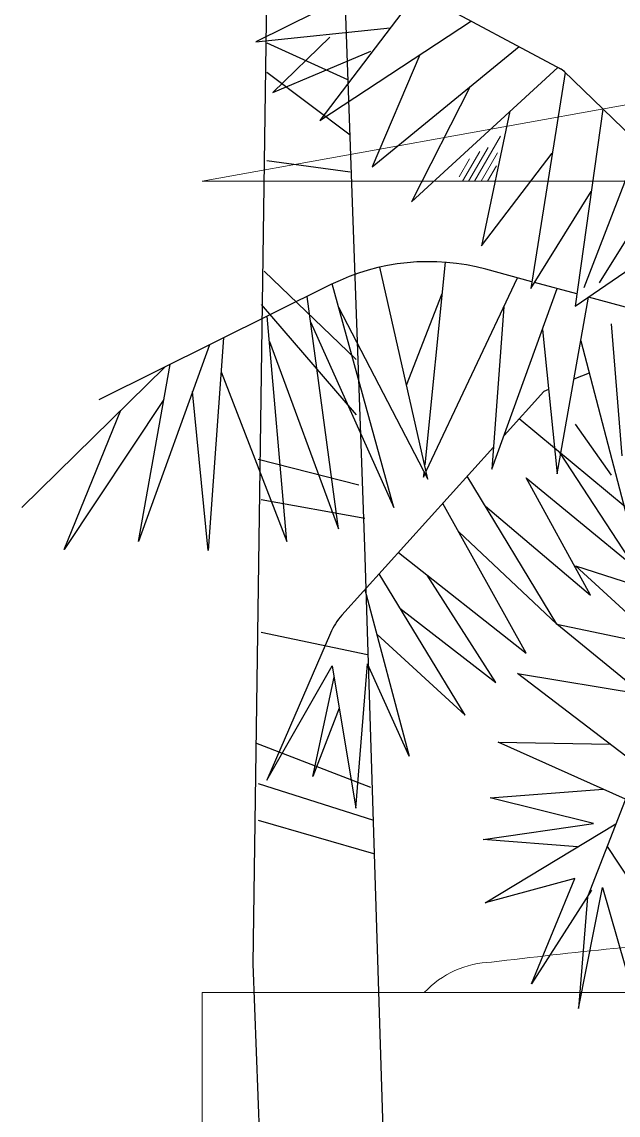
# Model space of a CAD drawing. Header units: millimetres. Extents: x 485872 to 486142, y -52344 to -52207.
# Drawn here: x 485930.435 to 485931.875, y -52337.073 to -52334.432 of the extents above; entities that cross this region are included whole.
import ezdxf

# ---------------------------------------------------------------- set-up
doc = ezdxf.new("R2010")
doc.units = ezdxf.units.MM
doc.header["$LTSCALE"] = 15
doc.layers.add('251', color=251, linetype='Continuous')

# ---------------------------------------------------------------- blocks, each defined once
blk = doc.blocks.new('E39')
at = {"color": 47}
for p, q in [((36.6601, 14.5534), (36.638, 12.976)), ((36.7821, 13.516), (36.8153, 12.4644))]:
    blk.add_line(p, q, dxfattribs=at)
at = {"color": 45}
for p, q in [((36.7488, 14.454), (36.7821, 13.516)), ((36.6561, 14.1674), (36.7602, 14.1198)), ((36.6487, 13.829), (36.7714, 13.686)), ((36.6487, 13.4048), (36.7862, 13.3762)), ((36.6449, 13.1617), (36.7937, 13.1188)), ((36.638, 12.976), (36.6712, 12.0807))]:
    blk.add_line(p, q, dxfattribs=at)
at = {"color": 49}
for p, q in [((36.6561, 14.1293), (36.7639, 14.0483)), ((36.6561, 14.0149), (36.7639, 14.0006)), ((36.6524, 13.8719), (36.7714, 13.7575)), ((36.6449, 13.6288), (36.7751, 13.5954)), ((36.6487, 13.5764), (36.7825, 13.5525)), ((36.6412, 13.2618), (36.79, 13.2046)), ((36.6449, 13.2093), (36.7937, 13.1617))]:
    blk.add_line(p, q, dxfattribs=at)
blk = doc.blocks.new('e48')
at = {"color": 100}
for p, q in [((25.6199, 10.3331), (25.9373, 10.1625)), ((25.6014, 10.3029), (25.4131, 10.2095)), ((25.691, 10.2949), (25.5228, 10.0741)), ((25.4131, 10.2095), (25.644, 10.2332)), ((25.5228, 10.0741), (25.7834, 10.2453)), ((25.5403, 10.2174), (25.4423, 10.1227)), ((25.4423, 10.1227), (25.6107, 10.1936)), ((25.6128, 9.9946), (25.8653, 10.2012)), ((25.6945, 10.1869), (25.6128, 9.9946)), ((25.5421, 9.7927), (25.1439, 9.5948)), ((25.6502, 9.4102), (25.5443, 9.7938)), ((25.555, 9.3733), (25.5013, 9.7724)), ((25.6721, 9.6197), (25.733, 9.7776)), ((25.4666, 9.3518), (25.4327, 9.7383)), ((25.5072, 9.7285), (25.6502, 9.4102)), ((25.3335, 9.689), (25.2118, 9.3516)), ((25.3577, 9.701), (25.3311, 9.336)), ((25.4365, 9.6947), (25.555, 9.3733)), ((25.2567, 9.6509), (25.0115, 9.4098)), ((25.2118, 9.3516), (25.2662, 9.6556)), ((25.3535, 9.643), (25.4666, 9.3518)), ((25.2554, 9.5952), (25.0841, 9.3377)), ((25.3311, 9.336), (25.3047, 9.6093)), ((25.0841, 9.3377), (25.1816, 9.577)), ((25.7019, 9.4718), (25.7009, 9.4622)), ((25.7009, 9.4622), (25.7037, 9.4682)), ((25.8775, 9.1597), (25.7342, 9.4171)), ((25.7616, 9.3679), (25.9297, 9.2097)), ((25.6581, 9.3327), (25.8775, 9.1597)), ((25.7726, 9.0535), (25.625, 9.296)), ((25.8253, 9.1096), (25.7074, 9.2938)), ((25.6006, 9.2689), (25.6765, 8.9829)), ((25.6607, 9.2373), (25.8253, 9.1096)), ((25.5413, 9.1943), (25.4322, 8.9421)), ((25.6209, 9.1923), (25.7726, 9.0535)), ((25.585, 8.8937), (25.6048, 9.1416)), ((25.6765, 8.9829), (25.6048, 9.1416)), ((25.4322, 8.9421), (25.5443, 9.1381)), ((25.5443, 9.1381), (25.585, 8.8937)), ((25.511, 8.9479), (25.5475, 9.1187)), ((25.5564, 9.0654), (25.511, 8.9479))]:
    blk.add_line(p, q, dxfattribs=at)
at = {"color": 97}
for p, q in [((25.6804, 9.9349), (25.9317, 10.1656)), ((25.9441, 10.157), (25.8855, 9.7859)), ((25.7805, 10.1318), (25.6804, 9.9349)), ((25.8495, 10.0902), (25.8009, 9.859)), ((26.0092, 10.0939), (25.9614, 9.7557)), ((25.8009, 9.859), (25.9221, 10.018)), ((25.8855, 9.7859), (25.9892, 9.9524)), ((25.7087, 9.4588), (25.626, 9.8226)), ((25.7385, 9.831), (25.7031, 9.4834)), ((25.8873, 9.7976), (25.8083, 9.819)), ((25.7056, 9.4722), (25.8624, 9.8043)), ((25.8182, 9.4755), (25.9308, 9.7858)), ((25.9308, 9.4677), (25.9842, 9.7713)), ((25.5554, 9.7537), (25.7087, 9.4588)), ((25.8388, 9.7543), (25.8182, 9.4755)), ((25.9053, 9.7157), (25.9308, 9.4677)), ((25.971, 9.696), (26.0505, 9.3918)), ((25.9159, 9.6127), (25.9075, 9.6093)), ((25.9075, 9.6093), (25.8393, 9.5337)), ((25.8655, 9.5628), (26.1274, 9.3446)), ((25.9613, 9.5533), (26.0235, 9.4656)), ((25.821, 9.5134), (25.5611, 9.2251)), ((26.0641, 9.3075), (25.9352, 9.5046)), ((25.9297, 9.2097), (25.7763, 9.4638)), ((25.9879, 9.2593), (25.8775, 9.461)), ((25.8775, 9.461), (26.0641, 9.3075)), ((25.8073, 9.4124), (25.9879, 9.2593)), ((26.2256, 9.3669), (25.9827, 8.7414)), ((26.14, 9.1466), (25.9618, 9.3096)), ((25.9618, 9.3096), (26.1767, 9.241)), ((26.108, 9.064), (25.9297, 9.2097)), ((25.9297, 9.2097), (26.1135, 9.1709)), ((26.0701, 8.9666), (25.8627, 9.1247)), ((26.0478, 8.909), (25.8291, 9.0068)), ((25.8291, 9.0068), (26.0217, 9.0035))]:
    blk.add_line(p, q, dxfattribs=at)
at = {"color": 99}
for p, q in [((25.9415, 10.1595), (26.1807, 9.9278)), ((26.049, 9.9755), (25.9762, 9.7868)), ((25.9614, 9.7557), (26.1939, 9.915)), ((26.0644, 9.8946), (26.0026, 9.7956)), ((25.9644, 9.7767), (25.8919, 9.7963)), ((26.0625, 9.7501), (25.9842, 9.7713)), ((26.0235, 9.725), (26.0417, 9.4985)), ((25.9854, 9.6408), (25.9594, 9.6303)), ((25.8627, 9.1247), (26.0768, 9.0895)), ((25.8155, 8.9115), (26.0095, 8.9261))]:
    blk.add_line(p, q, dxfattribs=at)
at = {"color": 84}
for p, q in [((25.9927, 8.8672), (25.8155, 8.9115)), ((25.9654, 8.8272), (25.8037, 8.8401))]:
    blk.add_line(p, q, dxfattribs=at)
at = {"color": 62}
for p, q in [((25.8037, 8.8401), (25.9927, 8.8672)), ((25.8071, 8.7313), (26.0315, 8.8671)), ((26.0164, 8.8282), (26.1537, 8.6192)), ((25.9611, 8.7732), (25.8071, 8.7313)), ((25.8864, 8.5924), (25.9611, 8.7732)), ((25.9896, 8.7529), (25.8864, 8.5924)), ((25.9673, 8.5497), (26.0081, 8.7574)), ((26.0081, 8.7574), (26.0601, 8.5785)), ((25.9827, 8.7414), (25.9673, 8.5497))]:
    blk.add_line(p, q, dxfattribs=at)
at = {"color": 99}
for centre, radius in [((25.9172, 10.1306), 0.0377), ((25.9284, 10.146), 0.0188)]:
    blk.add_arc(centre, radius, 45.9171, 61.743, dxfattribs=at)
at = {"color": 97}
blk.add_arc((25.7098, 9.4553), 0.3767, 74.846, 116.4264, dxfattribs=at)
at = {"color": 100}
blk.add_arc((25.645, 9.1494), 0.113, 137.9668, 156.6022, dxfattribs=at)

msp = doc.modelspace()

# ---------------------------------------------------------------- hatches: boundary and pattern name
at = {"linetype": 'Continuous', "lineweight": 13}
h = msp.add_hatch(dxfattribs=at)
h.set_pattern_fill('GLASS', color=4, scale=0.5, pattern_type=2)
h.set_pattern_definition([(60, (485541.3748, -52290.91164), (-0.374989, 0.2165), [0.14, -0.36]), (60, (485541.4348, -52290.88664), (-0.374989, 0.2165), [0.06, -0.44]), (60, (485541.3748, -52290.88664), (-0.374989, 0.2165), [0.1, -0.4]), (60, (485541.4048, -52290.91164), (-0.374989, 0.2165), [0.125, -0.375]), (60, (485541.3748, -52290.93664), (-0.374989, 0.2165), [0.2, -0.3]), (60, (485541.3748, -52290.86164), (-0.374989, 0.2165), [0.05, -0.45])])
h.paths.add_polyline_path([(485947.1102, -52334.3766), (485933.3102, -52334.3766), (485930.8702, -52334.8175), (485947.1102, -52334.8175)])
h = msp.add_hatch(dxfattribs=at)
h.set_pattern_fill('ANSI31', color=4, scale=0.8, angle=45)
h.set_pattern_definition([(90, (485541.3748, -52290.9366), (-2.54, 2e-16), [])])
h.paths.add_polyline_path([(485947.1102, -52334.3766), (485933.3102, -52334.3766), (485930.8702, -52334.8175), (485947.1102, -52334.8175)])

# ---------------------------------------------------------------- linework, layer by layer
at = {"color": 153, "linetype": 'Continuous', "lineweight": 13}
msp.add_lwpolyline([(485947.1102, -52334.3766), (485933.3102, -52334.3766), (485930.8702, -52334.8175), (485947.1102, -52334.8175)], close=True, dxfattribs=at)
at = {"linetype": 'Continuous', "lineweight": 13}
msp.add_lwpolyline([(485932.1602, -52336.7766), (485930.8702, -52336.7766), (485930.8702, -52339.2766), (485935.3102, -52339.2766), (485935.3102, -52336.7766), (485934.4602, -52336.7766)], dxfattribs=at)
at = {"layer": '251', "lineweight": 5}
msp.add_lwpolyline([(485931.4067, -52336.7766, -0.198796), (485931.5692, -52336.7033, -0.012229), (485932.1602, -52336.6449)], format="xyb", dxfattribs=at)

# ---------------------------------------------------------------- block references
at = {"lineweight": 5}
for name, p, xscale, yscale, zscale in [('E39', (485862.5838, -52360.9357), 1.867160084307194, 1.867160084307194, 1.867160084307194), ('e48', (485895.2499, -52348.8427), 1.40674330946058, 1.40674330946058, 1.40674330946058)]:
    msp.add_blockref(name, p, dxfattribs=dict(at, xscale=xscale, yscale=yscale, zscale=zscale))

doc.saveas('drawing.dxf')
